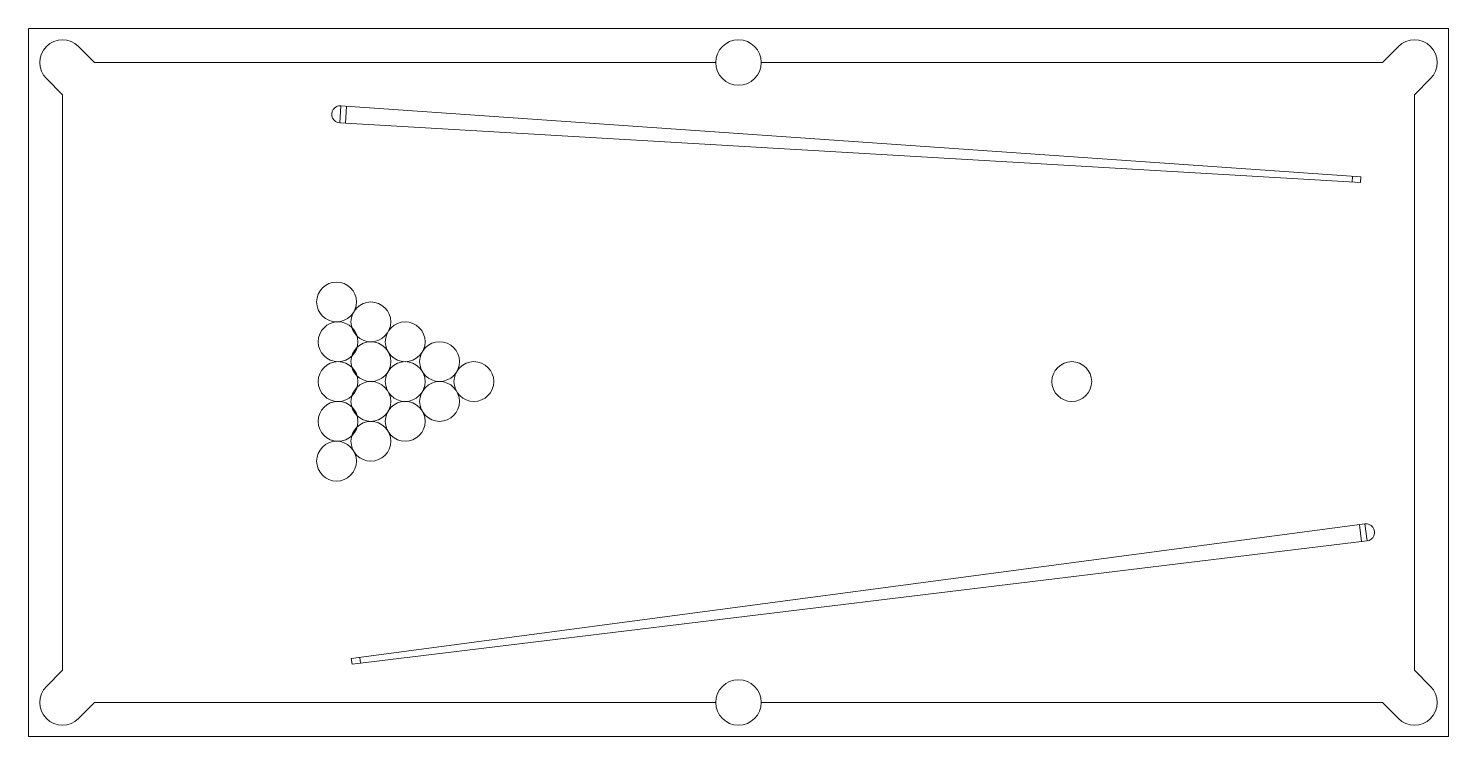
# Model space of a CAD drawing. Header units: millimetres. Extents: x -193 to 3376, y -68 to 1710.
import ezdxf

# ---------------------------------------------------------------- set-up
doc = ezdxf.new("R2010")
doc.units = ezdxf.units.MM
doc.layers.add('ceco.net 190', color=7, linetype='Continuous', lineweight=5)

msp = doc.modelspace()

# ---------------------------------------------------------------- linework, layer by layer
at = {"layer": 'ceco.net 190'}
for p, q in [((3376.3, -68.4), (3376.3, 1709.6)), ((-66.7, 1664.4), (-26.3, 1624)), ((3250.3, 1664.4), (3209.9, 1624)), ((-147.4, 1583.6), (-107.1, 1543.2)), ((3331, 1583.6), (3290.6, 1543.2)), ((589.7, 1472.8), (592.4, 1515.5)), ((3155.9, 1336.9), (592.4, 1515.5)), ((603.9, 1471.9), (606.7, 1514.6)), ((3155, 1322.7), (589.7, 1472.8)), ((3133.6, 1323.9), (3134.6, 1338.4)), ((3155, 1322.7), (3155.9, 1336.9)), ((618.8, 127.3), (3166.1, 465.4)), ((3171.5, 422.9), (3166.1, 465.4)), ((3157.4, 421.1), (3152, 463.6)), ((620.6, 113.1), (3171.5, 422.9)), ((620.6, 113.1), (618.8, 127.3)), ((641.8, 115.7), (640, 130.1)), ((-107.1, 98), (-147.4, 57.7)), ((3290.6, 98), (3331, 57.7)), ((-26.3, 17.3), (-66.7, -23.1)), ((3209.9, 17.3), (3250.3, -23.1)), ((-192.7, -68.4), (3376.3, -68.4))]:
    msp.add_line(p, q, dxfattribs=at)
msp.add_lwpolyline([(3376.3, 1709.6), (-192.7, 1709.6), (-192.7, -68.4), (3376.3, -68.4)], close=True, dxfattribs=at)
for points in [[(1534.7, 1624), (-26.3, 1624)], [(3209.9, 1624), (1648.9, 1624)], [(-107.1, 1543.2), (-107.1, 98)], [(3290.6, 98), (3290.6, 1543.2)], [(-26.3, 17.3), (1534.7, 17.3)], [(1648.9, 17.3), (3209.9, 17.3)]]:
    msp.add_lwpolyline(points, dxfattribs=at)
for centre, radius in [((1591.8, 1624), 57.1), ((581.6, 1022.9), 50), ((667.9, 972.9), 50), ((585.5, 922.9), 50), ((754.2, 922.9), 50), ((667.9, 873), 50), ((840.5, 873), 50), ((585.5, 823), 50), ((754.2, 823), 50), ((926.8, 823), 50), ((2429.4, 823), 50), ((667.9, 773), 50), ((840.5, 773), 50), ((585.5, 723.1), 50), ((754.2, 723.1), 50), ((667.9, 673.1), 50), ((581.6, 623.1), 50), ((1591.8, 17.3), 57.1)]:
    msp.add_circle(centre, radius, dxfattribs=at)
for centre, radius, start, end in [((-107.1, 1624), 57.1, 45, 225), ((3290.6, 1624), 57.1, 315, 135), ((591, 1494.1), 21.4, 85.6962, 266.9694), ((3168.8, 444.2), 21.4, 276.6057, 97.8789), ((-107.1, 17.3), 57.1, 135, 315), ((3290.6, 17.3), 57.1, 225, 45)]:
    msp.add_arc(centre, radius, start, end, dxfattribs=at)

doc.saveas('drawing.dxf')
